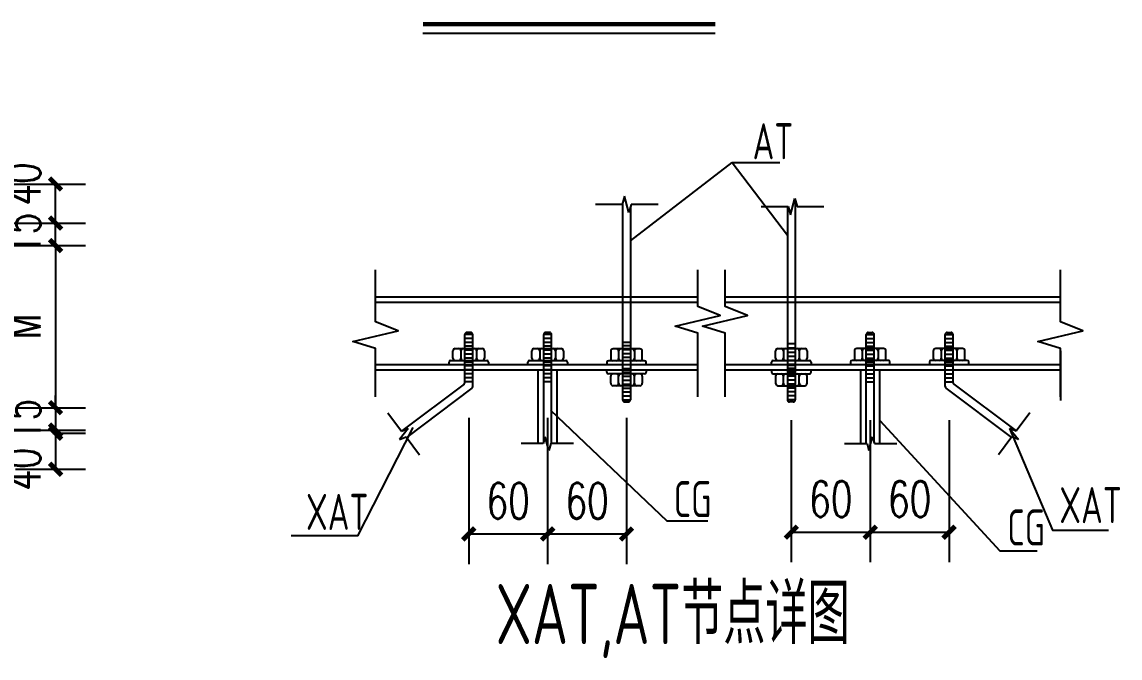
# Model space of a CAD drawing. Extents: x -33967 to 1773478, y -1022458 to -784650.
# Drawn here: x 1228148 to 1246394, y -961226 to -950647 of the extents above; entities that cross this region are included whole.
import ezdxf
from ezdxf.enums import TextEntityAlignment as Align

# ---------------------------------------------------------------- set-up
doc = ezdxf.new("R2010")
doc.units = 0
doc.header["$LTSCALE"] = 1000
doc.header["$MEASUREMENT"] = 0
for name, color, linetype in [('AXIS', 3, 'Continuous'), ('LT', 27, 'Continuous'), ('NUM', 7, 'Continuous'), ('PUB_DIM', 3, 'Continuous'), ('PZ', 202, 'Continuous'), ('TEXT', 7, 'Continuous'), ('THIN', 7, 'Continuous')]:
    doc.layers.add(name, color=color, linetype=linetype)
doc.styles.add('_TCH_DIM_T3', font='SIMPLEX', dxfattribs={"width": 0.705882, "bigfont": 'GBCBIG'})
doc.styles.add('TSSD_Label', font='tssdeng.shx', dxfattribs={"width": 0.7, "bigfont": 'hztxt.shx'})
doc.dimstyles.new('TCH-200-1', dxfattribs={"dimtxt": 595, "dimasz": 200, "dimexe": 500, "dimexo": 600, "dimgap": 252.5, "dimtad": 1, "dimdec": 0, "dimzin": 0, "dimdsep": 46, "dimtxsty": '_TCH_DIM_T3', "dimblk": 'ARCHTICK', "dimcen": 0.09, "dimclrd": 3, "dimclre": 3, "dimclrt": 7, "dimazin": 2, "dimtfac": 1, "dimtdec": 0, "dimtix": 1, "dimtmove": 2, "dimatfit": 3, "dimfxl": 1, "dimtolj": 1, "dimtzin": 0, "dimarcsym": 0})

# ---------------------------------------------------------------- blocks, each defined once
blk = doc.blocks.new('_ArchTick')
at = {"color": 0, "linetype": 'ByBlock', "const_width": 0.4}
blk.add_lwpolyline([(-0.5, -0.5), (0.5, 0.5)], dxfattribs=at)
blk = doc.blocks.new('*D230')
at = {"layer": 'AXIS', "color": 3, "lineweight": -2, "transparency": 16777216}
for p, q in [((1240932, -957270), (1240932, -959633)), ((1242243, -957270), (1242243, -959633)), ((1240932, -959133), (1242243, -959133))]:
    blk.add_line(p, q, dxfattribs=at)
at = {"layer": 'Defpoints', "color": 0, "transparency": 16777216}
for p in [(1240932, -956670), (1242243, -956670), (1242243, -959133)]:
    blk.add_point(p, dxfattribs=at)
at = {"layer": 'AXIS', "color": 3, "lineweight": -2, "transparency": 16777216, "xscale": 200, "yscale": 200, "zscale": 200, "rotation": 180}
blk.add_blockref('_ArchTick', (1240932, -959133), dxfattribs=at)
at = {"layer": 'AXIS', "color": 3, "lineweight": -2, "transparency": 16777216, "xscale": 200, "yscale": 200, "zscale": 200}
blk.add_blockref('_ArchTick', (1242243, -959133), dxfattribs=at)
at = {"layer": 'AXIS', "color": 7, "transparency": 16777216, "insert": (1241588, -958583), "char_height": 595, "attachment_point": 5, "style": '_TCH_DIM_T3'}
blk.add_mtext('\\A1;60', dxfattribs=at)
blk = doc.blocks.new('*D231')
at = {"layer": 'AXIS', "color": 3, "lineweight": -2, "transparency": 16777216}
for p, q in [((1242243, -957270), (1242243, -959633)), ((1243554, -957270), (1243554, -959633)), ((1242243, -959133), (1243554, -959133))]:
    blk.add_line(p, q, dxfattribs=at)
at = {"layer": 'Defpoints', "color": 0, "transparency": 16777216}
for p in [(1242243, -956670), (1243554, -956670), (1243554, -959133)]:
    blk.add_point(p, dxfattribs=at)
at = {"layer": 'AXIS', "color": 3, "lineweight": -2, "transparency": 16777216, "xscale": 200, "yscale": 200, "zscale": 200, "rotation": 180}
blk.add_blockref('_ArchTick', (1242243, -959133), dxfattribs=at)
at = {"layer": 'AXIS', "color": 3, "lineweight": -2, "transparency": 16777216, "xscale": 200, "yscale": 200, "zscale": 200}
blk.add_blockref('_ArchTick', (1243554, -959133), dxfattribs=at)
at = {"layer": 'AXIS', "color": 7, "transparency": 16777216, "insert": (1242898, -958583), "char_height": 595, "attachment_point": 5, "style": '_TCH_DIM_T3'}
blk.add_mtext('\\A1;60', dxfattribs=at)
blk = doc.blocks.new('*D232')
at = {"layer": 'AXIS', "color": 3, "lineweight": -2, "transparency": 16777216}
for p, q in [((1236883, -957231), (1236883, -959662)), ((1238193, -957231), (1238193, -959662)), ((1236883, -959162), (1238193, -959162))]:
    blk.add_line(p, q, dxfattribs=at)
at = {"layer": 'Defpoints', "color": 0, "transparency": 16777216}
for p in [(1236883, -956631), (1238193, -956631), (1238193, -959162)]:
    blk.add_point(p, dxfattribs=at)
at = {"layer": 'AXIS', "color": 3, "lineweight": -2, "transparency": 16777216, "xscale": 200, "yscale": 200, "zscale": 200, "rotation": 180}
blk.add_blockref('_ArchTick', (1236883, -959162), dxfattribs=at)
at = {"layer": 'AXIS', "color": 3, "lineweight": -2, "transparency": 16777216, "xscale": 200, "yscale": 200, "zscale": 200}
blk.add_blockref('_ArchTick', (1238193, -959162), dxfattribs=at)
at = {"layer": 'AXIS', "color": 7, "transparency": 16777216, "insert": (1237538, -958612), "char_height": 595, "attachment_point": 5, "style": '_TCH_DIM_T3'}
blk.add_mtext('\\A1;60', dxfattribs=at)
blk = doc.blocks.new('*D226')
at = {"layer": 'AXIS', "color": 3, "lineweight": -2, "transparency": 16777216}
for p, q in [((1235572, -957231), (1235572, -959662)), ((1236883, -957231), (1236883, -959662)), ((1235572, -959162), (1236883, -959162))]:
    blk.add_line(p, q, dxfattribs=at)
at = {"layer": 'Defpoints', "color": 0, "transparency": 16777216}
for p in [(1235572, -956631), (1236883, -956631), (1236883, -959162)]:
    blk.add_point(p, dxfattribs=at)
at = {"layer": 'AXIS', "color": 3, "lineweight": -2, "transparency": 16777216, "xscale": 200, "yscale": 200, "zscale": 200, "rotation": 180}
blk.add_blockref('_ArchTick', (1235572, -959162), dxfattribs=at)
at = {"layer": 'AXIS', "color": 3, "lineweight": -2, "transparency": 16777216, "xscale": 200, "yscale": 200, "zscale": 200}
blk.add_blockref('_ArchTick', (1236883, -959162), dxfattribs=at)
at = {"layer": 'AXIS', "color": 7, "transparency": 16777216, "insert": (1236227, -958612), "char_height": 595, "attachment_point": 5, "style": '_TCH_DIM_T3'}
blk.add_mtext('\\A1;60', dxfattribs=at)
blk = doc.blocks.new('*D220')
at = {"layer": 'AXIS', "color": 3, "lineweight": -2, "transparency": 16777216}
for p, q in [((1228706, -957062), (1228706, -956862)), ((1228039, -957062), (1229206, -957062)), ((1228706, -957062), (1228706, -957486)), ((1228661, -957486), (1229206, -957486)), ((1228706, -957486), (1228706, -957686))]:
    blk.add_line(p, q, dxfattribs=at)
at = {"layer": 'Defpoints', "color": 0, "transparency": 16777216}
for p in [(1227439, -957062), (1228061, -957486), (1228706, -957486)]:
    blk.add_point(p, dxfattribs=at)
at = {"layer": 'AXIS', "color": 3, "lineweight": -2, "transparency": 16777216, "xscale": 200, "yscale": 200, "zscale": 200}
for p, rotation in [((1228706, -957062), 270), ((1228706, -957486), 90)]:
    blk.add_blockref('_ArchTick', p, dxfattribs=dict(at, rotation=rotation))
at = {"layer": 'AXIS', "color": 7, "transparency": 16777216, "insert": (1228156, -957274), "char_height": 595, "attachment_point": 5, "rotation": 90, "style": '_TCH_DIM_T3'}
blk.add_mtext('\\A1;15', dxfattribs=at)
blk = doc.blocks.new('*D221')
at = {"layer": 'AXIS', "color": 3, "lineweight": -2, "transparency": 16777216}
for p, q in [((1228039, -957435), (1229206, -957435)), ((1228706, -957435), (1228706, -958085)), ((1228039, -958085), (1229206, -958085))]:
    blk.add_line(p, q, dxfattribs=at)
at = {"layer": 'Defpoints', "color": 0, "transparency": 16777216}
for p in [(1227439, -957435), (1227439, -958085), (1228706, -958085)]:
    blk.add_point(p, dxfattribs=at)
at = {"layer": 'AXIS', "color": 3, "lineweight": -2, "transparency": 16777216, "xscale": 200, "yscale": 200, "zscale": 200}
for p, rotation in [((1228706, -957435), 90), ((1228706, -958085), 270)]:
    blk.add_blockref('_ArchTick', p, dxfattribs=dict(at, rotation=rotation))
at = {"layer": 'AXIS', "color": 7, "transparency": 16777216, "insert": (1228156, -958085), "char_height": 595, "attachment_point": 5, "rotation": 90, "style": '_TCH_DIM_T3'}
blk.add_mtext('\\A1;40', dxfattribs=at)
blk = doc.blocks.new('*D223')
at = {"layer": 'AXIS', "color": 3, "lineweight": -2, "transparency": 16777216}
for p, q in [((1224310, -954366), (1229206, -954366)), ((1228706, -954366), (1228706, -957062)), ((1228039, -957062), (1229206, -957062))]:
    blk.add_line(p, q, dxfattribs=at)
at = {"layer": 'Defpoints', "color": 0, "transparency": 16777216}
for p in [(1223710, -954366), (1227439, -957062), (1228706, -957062)]:
    blk.add_point(p, dxfattribs=at)
at = {"layer": 'AXIS', "color": 3, "lineweight": -2, "transparency": 16777216, "xscale": 200, "yscale": 200, "zscale": 200}
for p, rotation in [((1228706, -954366), 90), ((1228706, -957062), 270)]:
    blk.add_blockref('_ArchTick', p, dxfattribs=dict(at, rotation=rotation))
at = {"layer": 'AXIS', "color": 7, "transparency": 16777216, "insert": (1228156, -955714), "char_height": 595, "attachment_point": 5, "rotation": 90, "style": '_TCH_DIM_T3'}
blk.add_mtext('\\A1;M', dxfattribs=at)
blk = doc.blocks.new('*D224')
at = {"layer": 'AXIS', "color": 3, "lineweight": -2, "transparency": 16777216}
for p, q in [((1228706, -953993), (1228706, -953793)), ((1224526, -953993), (1229206, -953993)), ((1228706, -954366), (1228706, -953993)), ((1224310, -954366), (1229206, -954366)), ((1228706, -954366), (1228706, -954566))]:
    blk.add_line(p, q, dxfattribs=at)
at = {"layer": 'Defpoints', "color": 0, "transparency": 16777216}
for p in [(1223926, -953993), (1228706, -953993), (1223710, -954366)]:
    blk.add_point(p, dxfattribs=at)
at = {"layer": 'AXIS', "color": 3, "lineweight": -2, "transparency": 16777216, "xscale": 200, "yscale": 200, "zscale": 200}
for p, rotation in [((1228706, -953993), 270), ((1228706, -954366), 90)]:
    blk.add_blockref('_ArchTick', p, dxfattribs=dict(at, rotation=rotation))
at = {"layer": 'AXIS', "color": 7, "transparency": 16777216, "insert": (1228156, -954180), "char_height": 595, "attachment_point": 5, "rotation": 90, "style": '_TCH_DIM_T3'}
blk.add_mtext('\\A1;15', dxfattribs=at)
blk = doc.blocks.new('*D225')
at = {"layer": 'AXIS', "color": 3, "lineweight": -2, "transparency": 16777216}
for p, q in [((1224310, -953343), (1229206, -953343)), ((1228706, -953993), (1228706, -953343)), ((1224310, -953993), (1229206, -953993))]:
    blk.add_line(p, q, dxfattribs=at)
at = {"layer": 'Defpoints', "color": 0, "transparency": 16777216}
for p in [(1223710, -953343), (1228706, -953343), (1223710, -953993)]:
    blk.add_point(p, dxfattribs=at)
at = {"layer": 'AXIS', "color": 3, "lineweight": -2, "transparency": 16777216, "xscale": 200, "yscale": 200, "zscale": 200}
for p, rotation in [((1228706, -953343), 90), ((1228706, -953993), 270)]:
    blk.add_blockref('_ArchTick', p, dxfattribs=dict(at, rotation=rotation))
at = {"layer": 'AXIS', "color": 7, "transparency": 16777216, "insert": (1228156, -953343), "char_height": 595, "attachment_point": 5, "rotation": 90, "style": '_TCH_DIM_T3'}
blk.add_mtext('\\A1;40', dxfattribs=at)

msp = doc.modelspace()

# ---------------------------------------------------------------- linework, layer by layer
at = {"layer": 'AXIS'}
for p, q in [((1238258.8, -954286.2), (1239950.9, -952983.5)), ((1239950.9, -952983.5), (1240742.9, -952983.5)), ((1239950.9, -952983.5), (1240867, -954191.4)), ((1236927.9, -957101.9), (1238865.5, -958946)), ((1238865.5, -958946), (1239547.5, -958946))]:
    msp.add_line(p, q, dxfattribs=at)
at = {"layer": 'AXIS', "color": 3, "linetype": 'ByBlock'}
for p, q in [((1238158.5, -953543.1), (1238121.6, -953680.7)), ((1238232.2, -953818.3), (1238158.5, -953543.1)), ((1238121.6, -953680.7), (1237678.8, -953680.7)), ((1238127.7, -953658), (1238127.7, -956932)), ((1238269.1, -953680.7), (1238232.2, -953818.3)), ((1238258.8, -953719.1), (1238258.8, -956932)), ((1238722.1, -953680.7), (1238269.1, -953680.7)), ((1240428.8, -953719.1), (1240881.8, -953719.1)), ((1240867, -953719.1), (1240867, -956932)), ((1240881.8, -953719.1), (1240918.7, -953856.7)), ((1240918.7, -953856.7), (1240992.4, -953581.5)), ((1240992.4, -953581.5), (1241029.3, -953719.1)), ((1240998, -953602.5), (1240998, -956932)), ((1241029.3, -953719.1), (1241472.1, -953719.1)), ((1235637.5, -955844.2), (1235506.4, -955844.2)), ((1235506.4, -956647), (1235506.4, -955844.2)), ((1235637.5, -955909.7), (1235506.4, -955909.7)), ((1235604.7, -955811.4), (1235539.2, -955811.4)), ((1235637.5, -956712.5), (1235637.5, -955844.2)), ((1236817.1, -957638.3), (1236817.1, -955844.2)), ((1236948.1, -955844.2), (1236817.1, -955844.2)), ((1236948.1, -955909.7), (1236817.1, -955909.7)), ((1236915.4, -955811.4), (1236849.8, -955811.4)), ((1236948.1, -957659.4), (1236948.1, -955844.2)), ((1242177.6, -955844.2), (1242308.7, -955844.2)), ((1242177.6, -957659.4), (1242177.6, -955844.2)), ((1242177.6, -955909.7), (1242308.7, -955909.7)), ((1242210.4, -955811.4), (1242275.9, -955811.4)), ((1242308.7, -957638.3), (1242308.7, -955844.2)), ((1243488.3, -955844.2), (1243619.3, -955844.2)), ((1243488.3, -956712.5), (1243488.3, -955844.2)), ((1243488.3, -955909.7), (1243619.3, -955909.7)), ((1243521, -955811.4), (1243586.6, -955811.4)), ((1243619.3, -956647), (1243619.3, -955844.2)), ((1235637.5, -955975.3), (1235506.4, -955975.3)), ((1235637.5, -956040.8), (1235506.4, -956040.8)), ((1236948.1, -955975.3), (1236817.1, -955975.3)), ((1236948.1, -956040.8), (1236817.1, -956040.8)), ((1238127.7, -955970.3), (1238258.8, -955970.3)), ((1238127.7, -956028), (1238258.8, -956028)), ((1238127.7, -956093.6), (1238258.8, -956093.6)), ((1240998, -956000), (1240867, -956000)), ((1240998, -956073.4), (1240867, -956073.4)), ((1242177.6, -955975.3), (1242308.7, -955975.3)), ((1242177.6, -956040.8), (1242308.7, -956040.8)), ((1243488.3, -955975.3), (1243619.3, -955975.3)), ((1243488.3, -956040.8), (1243619.3, -956040.8)), ((1235637.5, -956106.3), (1235506.4, -956106.3)), ((1235637.5, -956171.9), (1235506.4, -956171.9)), ((1235637.5, -956171.9), (1235506.4, -956171.9)), ((1235637.5, -956237.4), (1235506.4, -956237.4)), ((1236948.1, -956106.3), (1236817.1, -956106.3)), ((1236948.1, -956171.9), (1236817.1, -956171.9)), ((1236948.1, -956171.9), (1236817.1, -956171.9)), ((1236948.1, -956237.4), (1236817.1, -956237.4)), ((1238127.7, -956159.1), (1238258.8, -956159.1)), ((1238127.7, -956223.5), (1238258.8, -956223.5)), ((1238324.3, -956123.9), (1238324.3, -956241.8)), ((1240998, -956145.7), (1240867, -956145.7)), ((1240998, -956211.2), (1240867, -956211.2)), ((1240998, -956276.7), (1240867, -956276.7)), ((1242177.6, -956106.3), (1242308.7, -956106.3)), ((1242177.6, -956171.9), (1242308.7, -956171.9)), ((1242177.6, -956171.9), (1242308.7, -956171.9)), ((1242177.6, -956237.4), (1242308.7, -956237.4)), ((1243488.3, -956106.3), (1243619.3, -956106.3)), ((1243488.3, -956171.9), (1243619.3, -956171.9)), ((1243488.3, -956171.9), (1243619.3, -956171.9)), ((1243488.3, -956237.4), (1243619.3, -956237.4)), ((1235637.5, -956302.9), (1235506.4, -956302.9)), ((1235637.5, -956368.5), (1235506.4, -956368.5)), ((1235637.5, -956434), (1235506.4, -956434)), ((1236948.1, -956302.9), (1236817.1, -956302.9)), ((1236948.1, -956368.5), (1236817.1, -956368.5)), ((1236948.1, -956434), (1236817.1, -956434)), ((1238127.7, -956342.2), (1238258.8, -956342.2)), ((1238127.7, -956407.8), (1238258.8, -956407.8)), ((1240998, -956342.2), (1240867, -956342.2)), ((1240998, -956359.5), (1240867, -956359.5)), ((1240998, -956407.8), (1240867, -956407.8)), ((1242177.6, -956302.9), (1242308.7, -956302.9)), ((1242177.6, -956368.5), (1242308.7, -956368.5)), ((1242177.6, -956434), (1242308.7, -956434)), ((1243488.3, -956302.9), (1243619.3, -956302.9)), ((1243488.3, -956368.5), (1243619.3, -956368.5)), ((1243488.3, -956434), (1243619.3, -956434)), ((1235637.5, -956499.5), (1235506.4, -956499.5)), ((1235637.5, -956565.1), (1235506.4, -956565.1)), ((1235637.5, -956630.6), (1235506.4, -956630.6)), ((1236948.1, -956499.5), (1236817.1, -956499.5)), ((1236948.1, -956565.1), (1236817.1, -956565.1)), ((1236948.1, -956630.6), (1236817.1, -956630.6)), ((1238127.7, -956473.3), (1238258.8, -956473.3)), ((1238127.7, -956538.8), (1238258.8, -956538.8)), ((1238127.7, -956604.4), (1238258.8, -956604.4)), ((1238127.7, -956604.4), (1238258.8, -956604.4)), ((1238324.3, -956656.8), (1238324.3, -956538.8)), ((1240998, -956473.3), (1240867, -956473.3)), ((1240998, -956538.8), (1240867, -956538.8)), ((1240998, -956604.4), (1240867, -956604.4)), ((1240998, -956604.4), (1240867, -956604.4)), ((1242177.6, -956499.5), (1242308.7, -956499.5)), ((1242177.6, -956565.1), (1242308.7, -956565.1)), ((1242177.6, -956630.6), (1242308.7, -956630.6)), ((1243488.3, -956499.5), (1243619.3, -956499.5)), ((1243488.3, -956565.1), (1243619.3, -956565.1)), ((1243488.3, -956630.6), (1243619.3, -956630.6)), ((1235493.3, -956673.2), (1234458.5, -957449.3)), ((1235624.4, -956738.7), (1234535.7, -957555.2)), ((1238127.7, -956669.9), (1238258.8, -956669.9)), ((1238127.7, -956735.4), (1238258.8, -956735.4)), ((1238127.7, -956801), (1238258.8, -956801)), ((1240998, -956669.9), (1240867, -956669.9)), ((1240998, -956735.4), (1240867, -956735.4)), ((1240998, -956801), (1240867, -956801)), ((1243501.4, -956738.7), (1244590, -957555.2)), ((1243632.4, -956673.2), (1244667.2, -957449.3)), ((1238127.7, -956866.5), (1238258.8, -956866.5)), ((1238127.7, -956932), (1238258.8, -956932)), ((1238160.5, -956964.8), (1238226, -956964.8)), ((1240998, -956866.5), (1240867, -956866.5)), ((1240998, -956932), (1240867, -956932)), ((1240965.3, -956964.8), (1240899.7, -956964.8)), ((1244895.5, -957147.9), (1244669, -957450))]:
    msp.add_line(p, q, dxfattribs=at)
at = {"layer": 'AXIS', "color": 6, "linetype": 'ByBlock'}
for p, q in [((1236725.3, -957659.4), (1236725.3, -956434)), ((1237039.9, -957659.4), (1237039.9, -956434)), ((1242085.9, -957659.4), (1242085.9, -956434)), ((1242400.4, -957659.4), (1242400.4, -956434)), ((1236842.1, -957544.8), (1236811.4, -957659.4)), ((1236903.6, -957774.1), (1236842.1, -957544.8)), ((1242222.2, -957774.1), (1242283.6, -957544.8)), ((1242283.6, -957544.8), (1242314.3, -957659.4)), ((1236811.4, -957659.4), (1236442.4, -957659.4)), ((1236934.3, -957659.4), (1236903.6, -957774.1)), ((1237311.8, -957659.4), (1236934.3, -957659.4)), ((1241813.9, -957659.4), (1242191.5, -957659.4)), ((1242191.5, -957659.4), (1242222.2, -957774.1)), ((1242314.3, -957659.4), (1242683.4, -957659.4))]:
    msp.add_line(p, q, dxfattribs=at)
at = {"layer": 'AXIS'}
for points in [[(1242400.4, -957274.2), (1244394.7, -959440.4), (1245017.2, -959440.4)], [(1234643.3, -957393.3), (1233725.8, -959194.8), (1232622.9, -959194.8)], [(1244558.8, -957405.8), (1245270.6, -959097.5), (1246200.9, -959097.5)]]:
    msp.add_lwpolyline(points, dxfattribs=at)
at = {"layer": 'AXIS', "color": 3, "linetype": 'ByBlock'}
for centre, radius, start, end in [((1235539.2, -955844.2), 32.8, 90, 180), ((1235604.7, -955844.2), 32.8, 0, 90), ((1236849.8, -955844.2), 32.8, 90, 180), ((1236915.4, -955844.2), 32.8, 0, 90), ((1242210.4, -955844.2), 32.8, 90, 180), ((1242275.9, -955844.2), 32.8, 0, 90), ((1243521, -955844.2), 32.8, 90, 180), ((1243586.6, -955844.2), 32.8, 0, 90), ((1238285, -956123.9), 39.3, 0, 90), ((1238285, -956241.8), 39.3, 270, 0), ((1235473.7, -956647), 32.8, 306.8699, 0), ((1238285, -956538.8), 39.3, 0, 90), ((1243652.1, -956647), 32.8, 180, 233.1301), ((1235604.7, -956712.5), 32.8, 306.8699, 0), ((1238285, -956656.8), 39.3, 270, 0), ((1243521, -956712.5), 32.8, 180, 233.1301), ((1238160.5, -956932), 32.8, 180, 270), ((1238226, -956932), 32.8, 270, 0), ((1240899.7, -956932), 32.8, 180, 270), ((1240965.3, -956932), 32.8, 270, 0)]:
    msp.add_arc(centre, radius, start, end, dxfattribs=at)
at = {"layer": 'LT', "linetype": 'ByBlock'}
for p, q in [((1239378.1, -955221.5), (1234022.8, -955221.5)), ((1239378.1, -955313.2), (1234022.8, -955313.2)), ((1245404.4, -955221.5), (1239831.6, -955221.5)), ((1245404.4, -955313.2), (1239831.6, -955313.2)), ((1245404.4, -956117.8), (1245404.4, -956941.2)), ((1234022.8, -956342.2), (1239378.1, -956342.2)), ((1234022.8, -956434), (1239378.1, -956434)), ((1239831.6, -956342.2), (1245404.4, -956342.2)), ((1239831.6, -956434), (1245404.4, -956434))]:
    msp.add_line(p, q, dxfattribs=at)
for points in [[(1234022.8, -956884), (1234022.8, -956434), (1234022.8, -956080.2), (1233647.8, -955960.2), (1234396.8, -955782.7), (1234022.8, -955636.2), (1234022.8, -955221.5), (1234022.8, -954771.5)], [(1239378.1, -956884), (1239378.1, -956434), (1239378.1, -955825.4), (1239003.1, -955705.4), (1239752.1, -955528), (1239378.1, -955381.4), (1239378.1, -955221.5), (1239378.1, -954771.5)], [(1239378.1, -956884), (1239378.1, -956434), (1239378.1, -955825.4), (1239003.1, -955705.4), (1239752.1, -955528), (1239378.1, -955381.4), (1239378.1, -955221.5), (1239378.1, -954771.5)], [(1239831.6, -956884), (1239831.6, -956434), (1239831.6, -955825.4), (1239456.6, -955705.4), (1240205.6, -955528), (1239831.6, -955381.4), (1239831.6, -955221.5), (1239831.6, -954771.5)], [(1239831.6, -956884), (1239831.6, -956434), (1239831.6, -955825.4), (1239456.6, -955705.4), (1240205.6, -955528), (1239831.6, -955381.4), (1239831.6, -955221.5), (1239831.6, -954771.5)], [(1245404.4, -956884), (1245404.4, -956434), (1245404.4, -956080.2), (1245029.4, -955960.2), (1245778.5, -955782.7), (1245404.4, -955636.2), (1245404.4, -955221.5), (1245404.4, -954771.5)]]:
    msp.add_lwpolyline(points, dxfattribs=at)
at = {"layer": 'NUM', "linetype": 'ByBlock', "const_width": 75}
msp.add_lwpolyline([(1234809.7, -950684.7), (1239669.2, -950684.7)], dxfattribs=at)
at = {"layer": 'PUB_DIM'}
for p, q in [((1234230.2, -957147.9), (1234456.8, -957450)), ((1234567, -957405.8), (1234420.3, -957592.5)), ((1234420.3, -957592.5), (1234530.5, -957548.3)), ((1234456.8, -957450), (1234567, -957405.8)), ((1234530.5, -957548.3), (1234751.9, -957843.5)), ((1244595.2, -957548.3), (1244373.8, -957843.5)), ((1244669, -957450), (1244558.8, -957405.8)), ((1244558.8, -957405.8), (1244705.4, -957592.5)), ((1244705.4, -957592.5), (1244595.2, -957548.3))]:
    msp.add_line(p, q, dxfattribs=at)
at = {"layer": 'PZ'}
for p, q in [((1235349.1, -956080.1), (1235794.8, -956080.1)), ((1236659.8, -956080.1), (1237105.4, -956080.1)), ((1238416.1, -956084.6), (1237970.4, -956084.6)), ((1240709.7, -956080.1), (1241155.3, -956080.1)), ((1242466, -956080.1), (1242020.3, -956080.1)), ((1243776.6, -956080.1), (1243331, -956080.1)), ((1235270.5, -956276.7), (1235873.4, -956276.7)), ((1235309.8, -956237.4), (1235309.8, -956119.4)), ((1235440.9, -956119.4), (1235440.9, -956237.4)), ((1235703, -956119.4), (1235703, -956237.4)), ((1235834.1, -956119.4), (1235834.1, -956237.4)), ((1236581.2, -956276.7), (1237184.1, -956276.7)), ((1236620.5, -956237.4), (1236620.5, -956119.4)), ((1236751.5, -956119.4), (1236751.5, -956237.4)), ((1237013.7, -956119.4), (1237013.7, -956237.4)), ((1237144.7, -956119.4), (1237144.7, -956237.4)), ((1238494.7, -956281.2), (1237891.8, -956281.2)), ((1237931.1, -956123.9), (1237931.1, -956241.8)), ((1238062.2, -956123.9), (1238062.2, -956241.8)), ((1238455.4, -956241.8), (1238455.4, -956123.9)), ((1240631.1, -956276.7), (1241233.9, -956276.7)), ((1240670.4, -956237.4), (1240670.4, -956119.4)), ((1240801.4, -956119.4), (1240801.4, -956237.4)), ((1241063.6, -956119.4), (1241063.6, -956237.4)), ((1241194.6, -956119.4), (1241194.6, -956237.4)), ((1242544.6, -956276.7), (1241941.7, -956276.7)), ((1241981, -956119.4), (1241981, -956237.4)), ((1242112.1, -956119.4), (1242112.1, -956237.4)), ((1242374.2, -956119.4), (1242374.2, -956237.4)), ((1242505.3, -956237.4), (1242505.3, -956119.4)), ((1243855.2, -956276.7), (1243252.3, -956276.7)), ((1243291.7, -956119.4), (1243291.7, -956237.4)), ((1243422.7, -956119.4), (1243422.7, -956237.4)), ((1243684.9, -956119.4), (1243684.9, -956237.4)), ((1243815.9, -956237.4), (1243815.9, -956119.4)), ((1235244.3, -956342.2), (1235244.3, -956302.9)), ((1235899.6, -956302.9), (1235899.6, -956342.2)), ((1236554.9, -956342.2), (1236554.9, -956302.9)), ((1237210.3, -956302.9), (1237210.3, -956342.2)), ((1237865.6, -956307.4), (1237865.6, -956346.7)), ((1237865.6, -956473.3), (1237865.6, -956434)), ((1238520.9, -956346.7), (1238520.9, -956307.4)), ((1238520.9, -956434), (1238520.9, -956473.3)), ((1240604.8, -956342.2), (1240604.8, -956302.9)), ((1240604.8, -956434), (1240604.8, -956473.3)), ((1241260.2, -956302.9), (1241260.2, -956342.2)), ((1241260.2, -956473.3), (1241260.2, -956434)), ((1241915.5, -956302.9), (1241915.5, -956342.2)), ((1242570.8, -956342.2), (1242570.8, -956302.9)), ((1243226.1, -956302.9), (1243226.1, -956342.2)), ((1243881.5, -956342.2), (1243881.5, -956302.9)), ((1238494.7, -956499.5), (1237891.8, -956499.5)), ((1237931.1, -956656.8), (1237931.1, -956538.8)), ((1238062.2, -956656.8), (1238062.2, -956538.8)), ((1238455.4, -956538.8), (1238455.4, -956656.8)), ((1240631.1, -956499.5), (1241233.9, -956499.5)), ((1240670.4, -956538.8), (1240670.4, -956656.8)), ((1240801.4, -956656.8), (1240801.4, -956538.8)), ((1241063.6, -956656.8), (1241063.6, -956538.8)), ((1241194.6, -956656.8), (1241194.6, -956538.8)), ((1238416.1, -956696.1), (1237970.4, -956696.1)), ((1240709.7, -956696.1), (1241155.3, -956696.1))]:
    msp.add_line(p, q, dxfattribs=at)
for centre, radius, start, end in [((1235349.1, -956119.4), 39.3, 90, 180), ((1235401.6, -956119.4), 39.3, 0, 90), ((1235480.2, -956119.4), 39.3, 90, 180), ((1235663.7, -956119.4), 39.3, 0, 90), ((1235742.3, -956119.4), 39.3, 90, 180), ((1235794.8, -956119.4), 39.3, 0, 90), ((1236659.8, -956119.4), 39.3, 90, 180), ((1236712.2, -956119.4), 39.3, 0, 90), ((1236790.9, -956119.4), 39.3, 90, 180), ((1236974.3, -956119.4), 39.3, 0, 90), ((1237053, -956119.4), 39.3, 90, 180), ((1237105.4, -956119.4), 39.3, 0, 90), ((1237970.4, -956123.9), 39.3, 90, 180), ((1238022.9, -956123.9), 39.3, 0, 90), ((1238101.5, -956123.9), 39.3, 90, 180), ((1238363.6, -956123.9), 39.3, 90, 180), ((1238416.1, -956123.9), 39.3, 0, 90), ((1240709.7, -956119.4), 39.3, 90, 180), ((1240762.1, -956119.4), 39.3, 0, 90), ((1240840.8, -956119.4), 39.3, 90, 180), ((1241024.2, -956119.4), 39.3, 0, 90), ((1241102.9, -956119.4), 39.3, 90, 180), ((1241155.3, -956119.4), 39.3, 0, 90), ((1242020.3, -956119.4), 39.3, 90, 180), ((1242072.8, -956119.4), 39.3, 0, 90), ((1242151.4, -956119.4), 39.3, 90, 180), ((1242334.9, -956119.4), 39.3, 0, 90), ((1242413.5, -956119.4), 39.3, 90, 180), ((1242466, -956119.4), 39.3, 0, 90), ((1243331, -956119.4), 39.3, 90, 180), ((1243383.4, -956119.4), 39.3, 0, 90), ((1243462, -956119.4), 39.3, 90, 180), ((1243645.5, -956119.4), 39.3, 0, 90), ((1243724.2, -956119.4), 39.3, 90, 180), ((1243776.6, -956119.4), 39.3, 0, 90), ((1235270.5, -956302.9), 26.2, 90, 180), ((1235349.1, -956237.4), 39.3, 180, 270), ((1235401.6, -956237.4), 39.3, 270, 0), ((1235480.2, -956237.4), 39.3, 180, 270), ((1235663.7, -956237.4), 39.3, 270, 0), ((1235742.3, -956237.4), 39.3, 180, 270), ((1235794.8, -956237.4), 39.3, 270, 0), ((1235873.4, -956302.9), 26.2, 0, 90), ((1236581.2, -956302.9), 26.2, 90, 180), ((1236659.8, -956237.4), 39.3, 180, 270), ((1236712.2, -956237.4), 39.3, 270, 0), ((1236790.9, -956237.4), 39.3, 180, 270), ((1236974.3, -956237.4), 39.3, 270, 0), ((1237053, -956237.4), 39.3, 180, 270), ((1237105.4, -956237.4), 39.3, 270, 0), ((1237184.1, -956302.9), 26.2, 0, 90), ((1237891.8, -956307.4), 26.2, 90, 180), ((1237970.4, -956241.8), 39.3, 180, 270), ((1238022.9, -956241.8), 39.3, 270, 0), ((1238101.5, -956241.8), 39.3, 180, 270), ((1238363.6, -956241.8), 39.3, 180, 270), ((1238416.1, -956241.8), 39.3, 270, 0), ((1238494.7, -956307.4), 26.2, 0, 90), ((1240631.1, -956302.9), 26.2, 90, 180), ((1240709.7, -956237.4), 39.3, 180, 270), ((1240762.1, -956237.4), 39.3, 270, 0), ((1240840.8, -956237.4), 39.3, 180, 270), ((1241024.2, -956237.4), 39.3, 270, 0), ((1241102.9, -956237.4), 39.3, 180, 270), ((1241155.3, -956237.4), 39.3, 270, 0), ((1241233.9, -956302.9), 26.2, 0, 90), ((1241941.7, -956302.9), 26.2, 90, 180), ((1242020.3, -956237.4), 39.3, 180, 270), ((1242072.8, -956237.4), 39.3, 270, 0), ((1242151.4, -956237.4), 39.3, 180, 270), ((1242334.9, -956237.4), 39.3, 270, 0), ((1242413.5, -956237.4), 39.3, 180, 270), ((1242466, -956237.4), 39.3, 270, 0), ((1242544.6, -956302.9), 26.2, 0, 90), ((1243252.3, -956302.9), 26.2, 90, 180), ((1243331, -956237.4), 39.3, 180, 270), ((1243383.4, -956237.4), 39.3, 270, 0), ((1243462, -956237.4), 39.3, 180, 270), ((1243645.5, -956237.4), 39.3, 270, 0), ((1243724.2, -956237.4), 39.3, 180, 270), ((1243776.6, -956237.4), 39.3, 270, 0), ((1243855.2, -956302.9), 26.2, 0, 90), ((1237891.8, -956473.3), 26.2, 180, 270), ((1237970.4, -956538.8), 39.3, 90, 180), ((1238022.9, -956538.8), 39.3, 0, 90), ((1238101.5, -956538.8), 39.3, 90, 180), ((1238363.6, -956538.8), 39.3, 90, 180), ((1238416.1, -956538.8), 39.3, 0, 90), ((1238494.7, -956473.3), 26.2, 270, 0), ((1240631.1, -956473.3), 26.2, 180, 270), ((1240709.7, -956538.8), 39.3, 90, 180), ((1240762.1, -956538.8), 39.3, 0, 90), ((1240840.8, -956538.8), 39.3, 90, 180), ((1241024.2, -956538.8), 39.3, 0, 90), ((1241102.9, -956538.8), 39.3, 90, 180), ((1241155.3, -956538.8), 39.3, 0, 90), ((1241233.9, -956473.3), 26.2, 270, 0), ((1237970.4, -956656.8), 39.3, 180, 270), ((1238022.9, -956656.8), 39.3, 270, 0), ((1238101.5, -956656.8), 39.3, 180, 270), ((1238363.6, -956656.8), 39.3, 180, 270), ((1238416.1, -956656.8), 39.3, 270, 0), ((1240709.7, -956656.8), 39.3, 180, 270), ((1240762.1, -956656.8), 39.3, 270, 0), ((1240840.8, -956656.8), 39.3, 180, 270), ((1241024.2, -956656.8), 39.3, 270, 0), ((1241102.9, -956656.8), 39.3, 180, 270), ((1241155.3, -956656.8), 39.3, 270, 0)]:
    msp.add_arc(centre, radius, start, end, dxfattribs=at)
at = {"layer": 'THIN', "linetype": 'ByBlock'}
msp.add_lwpolyline([(1234809.7, -950834.7), (1239669.2, -950834.7)], dxfattribs=at)

# ---------------------------------------------------------------- texts
at = {"layer": 'TEXT', "style": 'TSSD_Label', "width": 0.7}
for s, p in [('AT', (1240289, -952931.4)), ('CG', (1238978.7, -958882.7)), ('XAT', (1245385.6, -958982.3)), ('XAT', (1232867.9, -959095.1)), ('CG', (1244521.6, -959354.5))]:
    msp.add_text(s, height=600, dxfattribs=at).set_placement(p)
msp.add_text('XAT,AT节点详图', height=1000, dxfattribs=at).set_placement((1236019.3, -961292.6), align=Align.BOTTOM_LEFT)

# ---------------------------------------------------------------- dimensions: what is measured, and where the dimension line sits
at = {"layer": 'AXIS'}
for base, p1, p2, picture, middle in [((1228705.5, -953343.1), (1223709.5, -953992.6), (1223709.5, -953343.1), '*D225', (1228155.5, -953343.1)), ((1228705.5, -958085), (1227438.6, -957435.4), (1227438.6, -958085), '*D221', (1228155.5, -958085))]:
    dim = msp.add_linear_dim(base=base, p1=p1, p2=p2, angle=90, text='40', dimstyle='TCH-200-1', dxfattribs=at)
    dim.commit()
    dim.dimension.update_dxf_attribs({"geometry": picture, "text_midpoint": middle, "dimtype": 128})
for base, p1, p2, text, picture, middle in [((1228705.5, -953992.6), (1223709.5, -954366.5), (1223925.6, -953992.6), '15', '*D224', (1228155.5, -954179.5)), ((1228705.5, -957061.6), (1223709.5, -954366.5), (1227438.6, -957061.6), 'M', '*D223', (1228155.5, -955714)), ((1228705.5, -957485.8), (1227438.6, -957061.6), (1228061.2, -957485.8), '15', '*D220', (1228155.5, -957273.7))]:
    dim = msp.add_linear_dim(base=base, p1=p1, p2=p2, angle=90, text=text, dimstyle='TCH-200-1', dxfattribs=at)
    dim.commit()
    dim.dimension.update_dxf_attribs({"geometry": picture, "text_midpoint": middle})
for base, p1, p2, picture, middle in [((1236882.6, -959162.1), (1235572, -956630.6), (1236882.6, -956630.6), '*D226', (1236227.3, -958612.1)), ((1238193.2, -959162.1), (1236882.6, -956630.6), (1238193.2, -956630.6), '*D232', (1237537.9, -958612.1)), ((1242243.1, -959132.7), (1240932.5, -956669.9), (1242243.1, -956669.9), '*D230', (1241587.8, -958582.7)), ((1243553.8, -959132.7), (1242243.1, -956669.9), (1243553.8, -956669.9), '*D231', (1242898.5, -958582.7))]:
    dim = msp.add_linear_dim(base=base, p1=p1, p2=p2, text='60', dimstyle='TCH-200-1', dxfattribs=at)
    dim.commit()
    dim.dimension.update_dxf_attribs({"geometry": picture, "text_midpoint": middle})

doc.saveas('drawing.dxf')
